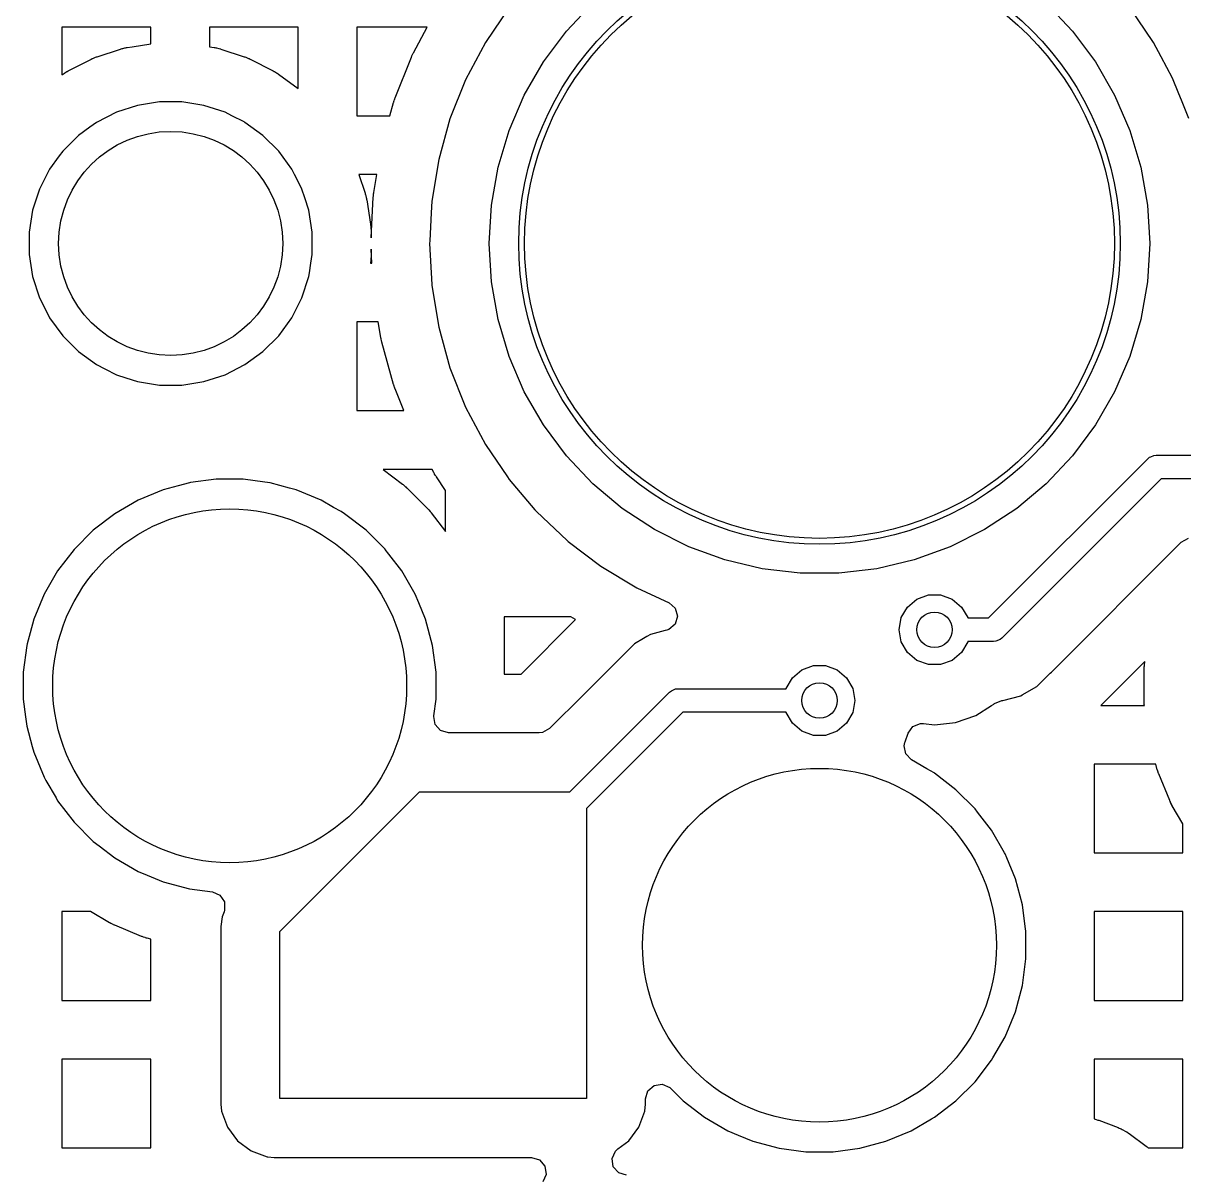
# Model space of a CAD drawing. Extents: x 2.49 to 8.57, y -5.87 to -1.87.
# Drawn here: x 5.0917 to 5.4791, y -3.9858 to -3.6014 of the extents above; entities that cross this region are included whole.
import ezdxf

# ---------------------------------------------------------------- set-up
doc = ezdxf.new("R2010")
doc.units = 0
doc.header["$MEASUREMENT"] = 0
doc.layers.add('BLACK', color=7, linetype='CONTINUOUS')

msp = doc.modelspace()

# ---------------------------------------------------------------- linework, layer by layer
at = {"layer": 'BLACK', "linetype": 'CONTINUOUS'}
for p, q in [((5.25388, -3.59616), (5.24598, -3.60783)), ((5.27303, -3.60406), (5.28183, -3.59473)), ((5.43313, -3.59473), (5.44193, -3.60406)), ((5.46898, -3.60783), (5.46108, -3.59616)), ((5.13426, -3.60268), (5.10465, -3.60268)), ((5.10465, -3.60268), (5.10465, -3.61863)), ((5.13426, -3.60827), (5.13426, -3.60268)), ((5.18347, -3.60268), (5.15386, -3.60268)), ((5.15386, -3.60268), (5.15386, -3.60926)), ((5.18347, -3.62316), (5.18347, -3.60268)), ((5.22651, -3.60268), (5.20308, -3.60268)), ((5.20308, -3.60268), (5.20308, -3.63228)), ((5.22193, -3.61133), (5.22651, -3.60268)), ((5.26538, -3.61434), (5.27303, -3.60406)), ((5.44193, -3.60406), (5.44958, -3.61434)), ((5.11638, -3.61259), (5.12418, -3.61005)), ((5.12418, -3.61005), (5.12437, -3.60999)), ((5.12437, -3.60999), (5.12474, -3.60989)), ((5.12474, -3.60989), (5.12493, -3.60984)), ((5.12493, -3.60984), (5.12568, -3.60966)), ((5.12568, -3.60966), (5.12586, -3.60962)), ((5.12586, -3.60962), (5.12624, -3.60954)), ((5.12624, -3.60954), (5.12643, -3.60951)), ((5.12643, -3.60951), (5.12803, -3.60926)), ((5.12803, -3.60926), (5.13426, -3.60827)), ((5.15386, -3.60926), (5.15546, -3.60951)), ((5.15546, -3.60951), (5.15565, -3.60954)), ((5.15565, -3.60954), (5.15603, -3.60962)), ((5.15603, -3.60962), (5.15621, -3.60966)), ((5.15621, -3.60966), (5.15696, -3.60984)), ((5.15696, -3.60984), (5.15715, -3.60989)), ((5.15715, -3.60989), (5.15752, -3.60999)), ((5.15752, -3.60999), (5.1577, -3.61005)), ((5.1577, -3.61005), (5.16551, -3.61259)), ((5.24598, -3.60783), (5.23938, -3.62027)), ((5.24598, -3.60783), (5.24598, -3.60783)), ((5.47154, -3.61265), (5.46898, -3.60783)), ((5.46898, -3.60783), (5.46898, -3.60783)), ((5.46898, -3.60783), (5.46898, -3.60783)), ((5.10693, -3.6172), (5.11424, -3.61347)), ((5.11424, -3.61347), (5.11442, -3.61339)), ((5.11442, -3.61339), (5.11477, -3.61322)), ((5.11477, -3.61322), (5.11494, -3.61315)), ((5.11494, -3.61315), (5.11566, -3.61285)), ((5.11566, -3.61285), (5.11583, -3.61278)), ((5.11583, -3.61278), (5.1162, -3.61265)), ((5.1162, -3.61265), (5.11638, -3.61259)), ((5.16551, -3.61259), (5.16569, -3.61265)), ((5.16569, -3.61265), (5.16606, -3.61278)), ((5.16606, -3.61278), (5.16623, -3.61285)), ((5.16623, -3.61285), (5.16695, -3.61315)), ((5.16695, -3.61315), (5.16712, -3.61322)), ((5.16712, -3.61322), (5.16747, -3.61339)), ((5.16747, -3.61339), (5.16765, -3.61347)), ((5.16765, -3.61347), (5.17496, -3.6172)), ((5.21585, -3.62635), (5.22126, -3.61277)), ((5.22126, -3.61277), (5.22131, -3.61265)), ((5.22131, -3.61265), (5.22142, -3.6124)), ((5.22142, -3.6124), (5.22147, -3.61228)), ((5.22147, -3.61228), (5.22169, -3.6118)), ((5.22169, -3.6118), (5.22175, -3.61168)), ((5.22175, -3.61168), (5.22187, -3.61144)), ((5.22187, -3.61144), (5.22193, -3.61133)), ((5.4753, -3.61973), (5.47154, -3.61265)), ((5.1056, -3.61798), (5.10626, -3.61757)), ((5.10626, -3.61757), (5.10642, -3.61748)), ((5.10642, -3.61748), (5.10676, -3.61729)), ((5.10676, -3.61729), (5.10693, -3.6172)), ((5.17496, -3.6172), (5.17513, -3.61729)), ((5.17513, -3.61729), (5.17547, -3.61748)), ((5.17547, -3.61748), (5.17563, -3.61757)), ((5.17563, -3.61757), (5.17629, -3.61798)), ((5.25897, -3.62544), (5.26538, -3.61434)), ((5.44958, -3.61434), (5.45599, -3.62544)), ((5.10465, -3.61863), (5.10496, -3.6184)), ((5.10496, -3.6184), (5.10512, -3.61829)), ((5.10512, -3.61829), (5.10544, -3.61808)), ((5.10544, -3.61808), (5.1056, -3.61798)), ((5.17629, -3.61798), (5.17645, -3.61808)), ((5.17645, -3.61808), (5.17677, -3.61829)), ((5.17677, -3.61829), (5.17693, -3.6184)), ((5.17693, -3.6184), (5.18347, -3.62316)), ((5.23938, -3.62027), (5.23416, -3.63336)), ((5.23938, -3.62027), (5.23938, -3.62027)), ((5.47558, -3.62027), (5.4753, -3.61973)), ((5.47725, -3.62445), (5.47558, -3.62027)), ((5.47558, -3.62027), (5.47558, -3.62027)), ((5.25389, -3.63721), (5.25897, -3.62544)), ((5.45599, -3.62544), (5.46107, -3.63721)), ((5.47852, -3.62765), (5.47725, -3.62445)), ((5.12988, -3.62882), (5.1228, -3.63111)), ((5.13723, -3.62765), (5.12988, -3.62882)), ((5.14466, -3.62765), (5.13723, -3.62765)), ((5.13723, -3.62765), (5.13723, -3.62765)), ((5.15201, -3.62882), (5.14466, -3.62765)), ((5.14466, -3.62765), (5.14466, -3.62765)), ((5.15909, -3.63111), (5.15201, -3.62882)), ((5.21411, -3.63228), (5.21534, -3.62786)), ((5.21534, -3.62786), (5.21538, -3.62774)), ((5.21538, -3.62774), (5.21546, -3.62748)), ((5.21546, -3.62748), (5.2155, -3.62735)), ((5.2155, -3.62735), (5.21567, -3.62685)), ((5.21567, -3.62685), (5.21571, -3.62673)), ((5.21571, -3.62673), (5.2158, -3.62648)), ((5.2158, -3.62648), (5.21585, -3.62635)), ((5.48073, -3.6332), (5.47852, -3.62765)), ((5.1228, -3.63111), (5.11617, -3.63449)), ((5.16138, -3.63228), (5.15909, -3.63111)), ((5.16544, -3.63435), (5.16138, -3.63228)), ((5.20308, -3.63228), (5.21411, -3.63228)), ((5.23416, -3.63336), (5.23039, -3.64694)), ((5.23416, -3.63336), (5.23416, -3.63336)), ((5.11397, -3.6361), (5.11015, -3.63886)), ((5.11617, -3.63449), (5.11397, -3.6361)), ((5.16572, -3.63449), (5.16544, -3.63435)), ((5.17174, -3.63886), (5.16572, -3.63449)), ((5.25022, -3.64949), (5.25389, -3.63721)), ((5.46107, -3.63721), (5.46475, -3.64949)), ((5.11015, -3.63886), (5.10489, -3.64413)), ((5.11015, -3.63886), (5.11015, -3.63886)), ((5.11015, -3.63886), (5.11015, -3.63886)), ((5.177, -3.64413), (5.17174, -3.63886)), ((5.10489, -3.64413), (5.10374, -3.64571)), ((5.10489, -3.64413), (5.10489, -3.64413)), ((5.10489, -3.64413), (5.10489, -3.64413)), ((5.18137, -3.65014), (5.177, -3.64413)), ((5.10374, -3.64571), (5.10052, -3.65014)), ((5.23039, -3.64694), (5.22811, -3.66085)), ((5.23039, -3.64694), (5.23039, -3.64694)), ((5.10052, -3.65014), (5.09714, -3.65677)), ((5.18226, -3.65189), (5.18137, -3.65014)), ((5.18291, -3.65318), (5.18226, -3.65189)), ((5.20971, -3.65189), (5.20378, -3.65189)), ((5.20378, -3.65189), (5.20581, -3.65816)), ((5.20872, -3.65794), (5.20971, -3.65189)), ((5.24799, -3.66212), (5.25022, -3.64949)), ((5.46475, -3.64949), (5.46697, -3.66212)), ((5.18475, -3.65677), (5.18291, -3.65318)), ((5.09714, -3.65677), (5.09484, -3.66385)), ((5.18568, -3.65965), (5.18475, -3.65677)), ((5.18475, -3.65677), (5.18475, -3.65677)), ((5.18475, -3.65677), (5.18475, -3.65677)), ((5.18704, -3.66385), (5.18568, -3.65965)), ((5.20581, -3.65816), (5.20587, -3.65834)), ((5.20587, -3.65834), (5.20597, -3.65871)), ((5.20597, -3.65871), (5.20602, -3.6589)), ((5.20602, -3.6589), (5.2062, -3.65965)), ((5.2062, -3.65965), (5.20624, -3.65983)), ((5.20624, -3.65983), (5.20632, -3.66021)), ((5.20632, -3.66021), (5.20635, -3.6604)), ((5.20635, -3.6604), (5.20763, -3.66851)), ((5.20782, -3.67304), (5.20855, -3.65952)), ((5.20855, -3.65952), (5.20856, -3.65939)), ((5.20856, -3.65939), (5.20858, -3.65912)), ((5.20858, -3.65912), (5.20859, -3.65899)), ((5.20859, -3.65899), (5.20865, -3.65846)), ((5.20865, -3.65846), (5.20866, -3.65833)), ((5.20866, -3.65833), (5.2087, -3.65807)), ((5.2087, -3.65807), (5.20872, -3.65794)), ((5.09484, -3.66385), (5.09368, -3.6712)), ((5.18821, -3.6712), (5.18704, -3.66385)), ((5.22811, -3.66085), (5.2279, -3.66468)), ((5.22811, -3.66085), (5.22811, -3.66085)), ((5.22811, -3.66085), (5.22811, -3.66085)), ((5.24724, -3.67492), (5.24799, -3.66212)), ((5.46697, -3.66212), (5.46772, -3.67492)), ((5.2279, -3.66468), (5.2274, -3.67403)), ((5.09368, -3.6712), (5.09368, -3.67864)), ((5.18821, -3.67864), (5.18821, -3.6712)), ((5.20763, -3.66851), (5.20766, -3.6687)), ((5.20766, -3.6687), (5.20771, -3.66908)), ((5.20771, -3.66908), (5.20772, -3.66927)), ((5.20772, -3.66927), (5.20778, -3.67004)), ((5.20778, -3.67004), (5.2078, -3.67023)), ((5.2078, -3.67023), (5.20781, -3.67062)), ((5.20781, -3.67062), (5.20782, -3.67081)), ((5.20782, -3.67081), (5.20782, -3.67304)), ((5.2274, -3.67403), (5.22735, -3.67492)), ((5.22735, -3.67492), (5.22809, -3.68857)), ((5.24799, -3.68771), (5.24724, -3.67492)), ((5.46772, -3.67492), (5.46697, -3.68771)), ((5.09368, -3.67864), (5.09484, -3.68598)), ((5.18776, -3.6815), (5.18821, -3.67864)), ((5.20778, -3.67979), (5.20772, -3.68056)), ((5.2078, -3.6796), (5.20778, -3.67979)), ((5.20781, -3.67921), (5.2078, -3.6796)), ((5.20782, -3.67902), (5.20781, -3.67921)), ((5.20807, -3.6815), (5.20782, -3.67679)), ((5.20782, -3.67679), (5.20782, -3.67902)), ((5.18725, -3.68468), (5.18776, -3.6815)), ((5.20763, -3.68132), (5.20761, -3.6815)), ((5.20761, -3.6815), (5.20807, -3.6815)), ((5.20766, -3.68113), (5.20763, -3.68132)), ((5.20771, -3.68075), (5.20766, -3.68113)), ((5.20772, -3.68056), (5.20771, -3.68075)), ((5.09484, -3.68598), (5.09714, -3.69306)), ((5.18475, -3.69306), (5.18704, -3.68598)), ((5.18704, -3.68598), (5.18725, -3.68468)), ((5.22809, -3.68857), (5.22811, -3.68898)), ((5.22811, -3.68898), (5.22811, -3.68899)), ((5.22811, -3.68899), (5.23039, -3.70289)), ((5.25022, -3.70034), (5.24799, -3.68771)), ((5.46697, -3.68771), (5.46475, -3.70034)), ((5.09714, -3.69306), (5.10036, -3.69937)), ((5.18137, -3.69969), (5.18475, -3.69306)), ((5.10036, -3.69937), (5.10052, -3.69969)), ((5.10052, -3.69969), (5.10489, -3.70571)), ((5.177, -3.70571), (5.18137, -3.69969)), ((5.21023, -3.7011), (5.20308, -3.7011)), ((5.20308, -3.7011), (5.20308, -3.73071)), ((5.21109, -3.70632), (5.21023, -3.7011)), ((5.23039, -3.70289), (5.23039, -3.70289)), ((5.23039, -3.70289), (5.23416, -3.71647)), ((5.25389, -3.71262), (5.25022, -3.70034)), ((5.46475, -3.70034), (5.46107, -3.71262)), ((5.10489, -3.70571), (5.11015, -3.71097)), ((5.17174, -3.71097), (5.177, -3.70571)), ((5.21111, -3.70645), (5.21109, -3.70632)), ((5.21116, -3.70672), (5.21111, -3.70645)), ((5.21119, -3.70684), (5.21116, -3.70672)), ((5.2113, -3.70736), (5.21119, -3.70684)), ((5.21133, -3.70749), (5.2113, -3.70736)), ((5.21139, -3.70775), (5.21133, -3.70749)), ((5.21143, -3.70788), (5.21139, -3.70775)), ((5.21534, -3.72197), (5.21143, -3.70788)), ((5.11015, -3.71097), (5.11617, -3.71534)), ((5.16572, -3.71534), (5.17174, -3.71097)), ((5.25897, -3.72439), (5.25389, -3.71262)), ((5.46107, -3.71262), (5.45599, -3.72439)), ((5.11617, -3.71534), (5.11897, -3.71676)), ((5.11897, -3.71676), (5.1228, -3.71872)), ((5.15909, -3.71872), (5.16572, -3.71534)), ((5.23416, -3.71647), (5.23416, -3.71647)), ((5.23416, -3.71647), (5.23938, -3.72956)), ((5.1228, -3.71872), (5.1228, -3.71872)), ((5.1228, -3.71872), (5.1228, -3.71872)), ((5.1228, -3.71872), (5.12596, -3.71974)), ((5.12596, -3.71974), (5.12988, -3.72102)), ((5.12988, -3.72102), (5.13723, -3.72218)), ((5.13723, -3.72218), (5.13723, -3.72218)), ((5.13723, -3.72218), (5.14466, -3.72218)), ((5.14466, -3.72218), (5.15201, -3.72102)), ((5.15201, -3.72102), (5.15909, -3.71872)), ((5.21538, -3.72209), (5.21534, -3.72197)), ((5.21546, -3.72235), (5.21538, -3.72209)), ((5.2155, -3.72248), (5.21546, -3.72235)), ((5.21567, -3.72298), (5.2155, -3.72248)), ((5.21571, -3.7231), (5.21567, -3.72298)), ((5.2158, -3.72335), (5.21571, -3.7231)), ((5.21585, -3.72348), (5.2158, -3.72335)), ((5.21873, -3.73071), (5.21585, -3.72348)), ((5.26538, -3.73549), (5.25897, -3.72439)), ((5.45599, -3.72439), (5.44958, -3.73549)), ((5.23938, -3.72956), (5.23938, -3.72956)), ((5.23938, -3.72956), (5.24598, -3.742)), ((5.20308, -3.73071), (5.21873, -3.73071)), ((5.27303, -3.74577), (5.26538, -3.73549)), ((5.44958, -3.73549), (5.44193, -3.74577)), ((5.24598, -3.742), (5.24598, -3.74201)), ((5.24598, -3.74201), (5.24598, -3.74201)), ((5.24598, -3.74201), (5.25333, -3.75285)), ((5.28183, -3.7551), (5.27303, -3.74577)), ((5.44193, -3.74577), (5.43313, -3.7551)), ((5.46807, -3.74612), (5.46907, -3.7457)), ((5.46907, -3.7457), (5.46984, -3.74562)), ((5.46984, -3.74562), (5.61028, -3.74562)), ((5.41392, -3.79992), (5.46706, -3.74678)), ((5.46706, -3.74678), (5.46766, -3.74629)), ((5.46766, -3.74629), (5.46807, -3.74612)), ((5.22819, -3.75032), (5.2119, -3.75032)), ((5.2119, -3.75032), (5.21836, -3.75527)), ((5.22878, -3.75142), (5.22819, -3.75032)), ((5.22884, -3.75154), (5.22878, -3.75142)), ((5.22897, -3.75177), (5.22884, -3.75154)), ((5.22904, -3.75189), (5.22897, -3.75177)), ((5.22931, -3.75234), (5.22904, -3.75189)), ((5.22938, -3.75245), (5.22931, -3.75234)), ((5.22953, -3.75268), (5.22938, -3.75245)), ((5.2296, -3.75279), (5.22953, -3.75268)), ((5.23268, -3.75734), (5.2296, -3.75279)), ((5.25333, -3.75285), (5.25388, -3.75367)), ((5.47147, -3.7535), (5.41834, -3.80664)), ((5.60864, -3.7535), (5.47147, -3.7535)), ((5.13843, -3.75715), (5.13008, -3.76061)), ((5.14348, -3.7558), (5.13843, -3.75715)), ((5.14716, -3.75482), (5.14348, -3.7558)), ((5.14759, -3.75476), (5.14716, -3.75482)), ((5.15611, -3.75364), (5.14759, -3.75476)), ((5.16515, -3.75364), (5.15611, -3.75364)), ((5.15611, -3.75364), (5.15611, -3.75364)), ((5.17234, -3.75458), (5.16515, -3.75364)), ((5.16515, -3.75364), (5.16515, -3.75364)), ((5.1741, -3.75482), (5.17234, -3.75458)), ((5.18062, -3.75656), (5.1741, -3.75482)), ((5.18283, -3.75715), (5.18062, -3.75656)), ((5.19118, -3.76061), (5.18283, -3.75715)), ((5.21836, -3.75527), (5.21848, -3.75537)), ((5.21848, -3.75537), (5.21873, -3.75557)), ((5.21873, -3.75557), (5.21885, -3.75567)), ((5.21885, -3.75567), (5.21934, -3.7561)), ((5.21934, -3.7561), (5.21945, -3.7562)), ((5.21945, -3.7562), (5.21969, -3.75643)), ((5.21969, -3.75643), (5.2198, -3.75654)), ((5.2198, -3.75654), (5.22665, -3.76338)), ((5.23268, -3.77104), (5.23268, -3.75734)), ((5.25388, -3.75367), (5.25388, -3.75367)), ((5.25388, -3.75367), (5.26249, -3.7638)), ((5.29165, -3.76334), (5.28183, -3.7551)), ((5.43313, -3.7551), (5.42331, -3.76334)), ((5.13008, -3.76061), (5.12226, -3.76513)), ((5.13008, -3.76061), (5.13008, -3.76061)), ((5.19532, -3.763), (5.19118, -3.76061)), ((5.19118, -3.76061), (5.19118, -3.76061)), ((5.12226, -3.76513), (5.11509, -3.77063)), ((5.19778, -3.76442), (5.19532, -3.763)), ((5.199, -3.76513), (5.19778, -3.76442)), ((5.20617, -3.77063), (5.199, -3.76513)), ((5.22665, -3.76338), (5.22676, -3.76349)), ((5.22676, -3.76349), (5.22698, -3.76373)), ((5.22698, -3.76373), (5.22709, -3.76385)), ((5.22709, -3.76385), (5.22751, -3.76433)), ((5.22751, -3.76433), (5.22761, -3.76445)), ((5.22761, -3.76445), (5.22782, -3.7647)), ((5.22782, -3.7647), (5.22792, -3.76483)), ((5.22792, -3.76483), (5.23268, -3.77104)), ((5.26249, -3.7638), (5.26301, -3.76441)), ((5.26301, -3.76441), (5.27323, -3.7741)), ((5.30236, -3.77038), (5.29165, -3.76334)), ((5.42331, -3.76334), (5.4126, -3.77038)), ((5.11509, -3.77063), (5.1087, -3.77702)), ((5.21256, -3.77701), (5.20617, -3.77063)), ((5.20617, -3.77063), (5.20617, -3.77063)), ((5.31382, -3.77614), (5.30236, -3.77038)), ((5.4126, -3.77038), (5.40114, -3.77614)), ((5.27323, -3.7741), (5.27324, -3.7741)), ((5.27324, -3.7741), (5.27324, -3.7741)), ((5.27324, -3.7741), (5.27363, -3.7744)), ((5.27363, -3.7744), (5.28445, -3.78262)), ((5.32586, -3.78052), (5.31382, -3.77614)), ((5.40114, -3.77614), (5.3891, -3.78052)), ((5.43487, -3.81797), (5.47821, -3.77463)), ((5.47821, -3.77463), (5.48062, -3.77331)), ((5.1087, -3.77702), (5.1032, -3.78418)), ((5.21256, -3.77702), (5.21256, -3.77701)), ((5.21378, -3.77861), (5.21256, -3.77702)), ((5.21256, -3.77702), (5.21256, -3.77702)), ((5.21806, -3.78418), (5.21378, -3.77861)), ((5.33834, -3.78348), (5.32586, -3.78052)), ((5.3891, -3.78052), (5.37662, -3.78348)), ((5.1032, -3.78418), (5.09869, -3.79201)), ((5.22257, -3.79201), (5.21806, -3.78418)), ((5.21806, -3.78418), (5.21806, -3.78418)), ((5.21806, -3.78418), (5.21806, -3.78418)), ((5.28445, -3.78262), (5.29653, -3.78989)), ((5.35107, -3.78497), (5.33834, -3.78348)), ((5.37662, -3.78348), (5.36389, -3.78497)), ((5.36389, -3.78497), (5.35107, -3.78497)), ((5.09869, -3.79201), (5.09523, -3.80035)), ((5.09869, -3.79201), (5.09869, -3.79201)), ((5.22375, -3.79486), (5.22257, -3.79201)), ((5.22257, -3.79201), (5.22257, -3.79201)), ((5.22257, -3.79201), (5.22257, -3.79201)), ((5.29653, -3.78989), (5.29653, -3.78989)), ((5.29653, -3.78989), (5.29653, -3.78989)), ((5.29653, -3.78989), (5.29653, -3.78989)), ((5.29653, -3.78989), (5.30727, -3.79486)), ((5.38996, -3.79362), (5.39382, -3.79222)), ((5.39382, -3.79222), (5.39792, -3.79222)), ((5.39792, -3.79222), (5.40177, -3.79362)), ((5.22603, -3.80035), (5.22375, -3.79486)), ((5.30727, -3.79486), (5.30934, -3.79667)), ((5.38682, -3.79626), (5.38996, -3.79362)), ((5.40177, -3.79362), (5.40491, -3.79626)), ((5.27452, -3.79953), (5.25229, -3.79953)), ((5.25229, -3.79953), (5.25229, -3.81868)), ((5.27608, -3.80047), (5.27452, -3.79953)), ((5.3101, -3.79931), (5.30931, -3.80195)), ((5.30934, -3.79667), (5.3101, -3.79931)), ((5.38406, -3.80385), (5.38477, -3.79981)), ((5.38477, -3.79981), (5.38682, -3.79626)), ((5.40491, -3.79626), (5.40696, -3.79981)), ((5.40696, -3.79981), (5.40698, -3.79992)), ((5.40698, -3.79992), (5.41392, -3.79992)), ((5.09523, -3.80035), (5.09403, -3.80484)), ((5.22837, -3.80908), (5.22603, -3.80035)), ((5.25787, -3.81868), (5.27608, -3.80047)), ((5.30722, -3.80374), (5.30648, -3.804)), ((5.30931, -3.80195), (5.30722, -3.80374)), ((5.38477, -3.80789), (5.38406, -3.80385)), ((5.09403, -3.80484), (5.09303, -3.80856)), ((5.29875, -3.80681), (5.29572, -3.80856)), ((5.29987, -3.80616), (5.29875, -3.80681)), ((5.30111, -3.80544), (5.29987, -3.80616)), ((5.29987, -3.80616), (5.29987, -3.80616)), ((5.30593, -3.80415), (5.30111, -3.80544)), ((5.30648, -3.804), (5.30593, -3.80415)), ((5.41632, -3.80771), (5.41555, -3.80779)), ((5.41774, -3.80713), (5.41632, -3.80771)), ((5.41834, -3.80664), (5.41774, -3.80713)), ((5.09289, -3.80908), (5.09171, -3.81804)), ((5.09303, -3.80856), (5.09289, -3.80908)), ((5.09289, -3.80908), (5.09289, -3.80908)), ((5.22955, -3.81804), (5.22837, -3.80908)), ((5.29342, -3.81085), (5.29132, -3.81296)), ((5.29572, -3.80856), (5.29342, -3.81085)), ((5.29572, -3.80856), (5.29572, -3.80856)), ((5.38682, -3.81144), (5.38477, -3.80789)), ((5.38996, -3.81408), (5.38682, -3.81144)), ((5.40491, -3.81144), (5.40177, -3.81408)), ((5.40696, -3.80789), (5.40491, -3.81144)), ((5.40698, -3.80779), (5.40696, -3.80789)), ((5.41555, -3.80779), (5.40698, -3.80779)), ((5.29132, -3.81296), (5.27879, -3.82549)), ((5.29132, -3.81296), (5.29132, -3.81296)), ((5.39382, -3.81548), (5.38996, -3.81408)), ((5.39792, -3.81548), (5.39382, -3.81548)), ((5.40177, -3.81408), (5.39792, -3.81548)), ((5.46611, -3.81446), (5.45143, -3.82913)), ((5.46593, -3.8158), (5.46611, -3.81446)), ((5.09171, -3.81804), (5.09171, -3.82707)), ((5.22955, -3.81868), (5.22955, -3.81804)), ((5.22955, -3.82707), (5.22955, -3.81868)), ((5.25229, -3.81868), (5.25787, -3.81868)), ((5.34843, -3.81988), (5.35157, -3.81725)), ((5.35157, -3.81725), (5.35543, -3.81584)), ((5.35543, -3.81584), (5.35953, -3.81584)), ((5.35953, -3.81584), (5.36339, -3.81725)), ((5.36339, -3.81725), (5.36653, -3.81988)), ((5.43007, -3.82277), (5.43447, -3.81837)), ((5.43447, -3.81837), (5.43487, -3.81797)), ((5.43447, -3.81837), (5.43447, -3.81837)), ((5.43487, -3.81797), (5.43487, -3.81797)), ((5.46581, -3.81756), (5.46582, -3.81723)), ((5.46581, -3.81772), (5.46581, -3.81756)), ((5.46581, -3.82739), (5.46581, -3.81772)), ((5.46582, -3.81723), (5.46583, -3.81707)), ((5.46583, -3.81707), (5.46587, -3.81643)), ((5.46587, -3.81643), (5.46588, -3.81627)), ((5.46588, -3.81627), (5.46591, -3.81595)), ((5.46591, -3.81595), (5.46593, -3.8158)), ((5.34638, -3.82343), (5.34843, -3.81988)), ((5.36653, -3.81988), (5.36858, -3.82343)), ((5.42513, -3.82562), (5.43007, -3.82277)), ((5.09171, -3.82707), (5.09248, -3.83293)), ((5.22881, -3.83264), (5.22955, -3.82707)), ((5.27879, -3.82549), (5.26742, -3.83685)), ((5.27416, -3.85799), (5.30745, -3.82469)), ((5.30745, -3.82469), (5.30805, -3.8242)), ((5.30805, -3.8242), (5.30947, -3.82361)), ((5.30947, -3.82361), (5.31024, -3.82354)), ((5.31024, -3.82354), (5.34636, -3.82354)), ((5.34636, -3.82354), (5.34638, -3.82343)), ((5.36858, -3.82343), (5.36929, -3.82747)), ((5.41866, -3.82749), (5.42468, -3.82588)), ((5.42468, -3.82588), (5.42513, -3.82562)), ((5.36929, -3.82747), (5.36858, -3.83151)), ((5.40963, -3.83243), (5.41487, -3.82913)), ((5.41487, -3.82913), (5.41564, -3.82865)), ((5.41564, -3.82865), (5.41575, -3.82856)), ((5.41564, -3.82865), (5.41564, -3.82865)), ((5.41575, -3.82856), (5.41584, -3.82852)), ((5.41584, -3.82852), (5.41587, -3.8285)), ((5.41587, -3.8285), (5.41588, -3.82851)), ((5.41588, -3.82851), (5.4183, -3.82752)), ((5.4183, -3.82752), (5.41858, -3.8275)), ((5.41858, -3.8275), (5.41866, -3.82749)), ((5.41866, -3.82749), (5.41866, -3.82749)), ((5.45143, -3.82913), (5.46591, -3.82913)), ((5.46581, -3.82755), (5.46581, -3.82739)), ((5.46582, -3.82787), (5.46581, -3.82755)), ((5.46583, -3.82803), (5.46582, -3.82787)), ((5.46587, -3.82867), (5.46583, -3.82803)), ((5.46588, -3.82883), (5.46587, -3.82867)), ((5.46591, -3.82913), (5.46588, -3.82883)), ((5.09248, -3.83293), (5.09289, -3.83603)), ((5.2288, -3.83276), (5.22881, -3.83264)), ((5.2292, -3.83543), (5.2288, -3.83276)), ((5.31187, -3.83141), (5.27972, -3.86355)), ((5.34636, -3.83141), (5.31187, -3.83141)), ((5.34638, -3.83151), (5.34636, -3.83141)), ((5.34843, -3.83507), (5.34638, -3.83151)), ((5.36858, -3.83151), (5.36653, -3.83507)), ((5.39587, -3.83557), (5.40292, -3.83477)), ((5.40292, -3.83477), (5.40963, -3.83243)), ((5.40292, -3.83477), (5.40292, -3.83477)), ((5.40292, -3.83477), (5.40292, -3.83477)), ((5.09289, -3.83603), (5.09471, -3.8428)), ((5.231, -3.83751), (5.2292, -3.83543)), ((5.23364, -3.83828), (5.231, -3.83751)), ((5.26397, -3.83828), (5.23364, -3.83828)), ((5.26501, -3.83817), (5.26397, -3.83828)), ((5.26742, -3.83685), (5.26501, -3.83817)), ((5.35157, -3.8377), (5.34843, -3.83507)), ((5.35543, -3.83911), (5.35157, -3.8377)), ((5.36339, -3.8377), (5.35953, -3.83911)), ((5.36653, -3.83507), (5.36339, -3.8377)), ((5.38605, -3.84124), (5.38705, -3.83839)), ((5.38705, -3.83839), (5.38865, -3.83616)), ((5.38865, -3.83616), (5.39121, -3.83514)), ((5.39121, -3.83514), (5.3922, -3.83515)), ((5.3922, -3.83515), (5.39224, -3.83516)), ((5.39224, -3.83516), (5.39587, -3.83557)), ((5.39587, -3.83557), (5.39587, -3.83557)), ((5.39587, -3.83557), (5.39587, -3.83557)), ((5.35953, -3.83911), (5.35543, -3.83911)), ((5.38573, -3.8426), (5.38598, -3.84145)), ((5.38625, -3.8453), (5.38573, -3.8426)), ((5.38598, -3.84145), (5.38605, -3.84124)), ((5.38605, -3.84124), (5.38605, -3.84124)), ((5.09471, -3.8428), (5.09523, -3.84475)), ((5.09523, -3.84475), (5.09869, -3.8531)), ((5.38815, -3.84729), (5.38625, -3.8453)), ((5.39334, -3.85029), (5.38815, -3.84729)), ((5.39571, -3.85166), (5.39334, -3.85029)), ((5.4697, -3.84874), (5.44914, -3.84874)), ((5.44914, -3.84874), (5.44914, -3.87835)), ((5.47008, -3.85014), (5.4697, -3.84874)), ((5.47012, -3.85029), (5.47008, -3.85014)), ((5.47021, -3.8506), (5.47012, -3.85029)), ((5.09869, -3.8531), (5.09869, -3.8531)), ((5.09869, -3.8531), (5.09929, -3.85414)), ((5.09929, -3.85414), (5.10267, -3.86)), ((5.39585, -3.85174), (5.39571, -3.85166)), ((5.40302, -3.85724), (5.39585, -3.85174)), ((5.47026, -3.85075), (5.47021, -3.8506)), ((5.47047, -3.85136), (5.47026, -3.85075)), ((5.47052, -3.85151), (5.47047, -3.85136)), ((5.47064, -3.85181), (5.47052, -3.85151)), ((5.47069, -3.85196), (5.47064, -3.85181)), ((5.4744, -3.8609), (5.47069, -3.85196)), ((5.17736, -3.90456), (5.22394, -3.85799)), ((5.22394, -3.85799), (5.27416, -3.85799)), ((5.40941, -3.86363), (5.40302, -3.85724)), ((5.40302, -3.85724), (5.40302, -3.85724)), ((5.10267, -3.86), (5.1032, -3.86092)), ((5.1032, -3.86092), (5.1087, -3.86809)), ((5.47446, -3.86105), (5.4744, -3.8609)), ((5.47459, -3.86134), (5.47446, -3.86105)), ((5.47466, -3.86148), (5.47459, -3.86134)), ((5.47495, -3.86206), (5.47466, -3.86148)), ((5.27972, -3.86355), (5.27972, -3.96035)), ((5.41025, -3.86473), (5.40941, -3.86363)), ((5.40941, -3.86363), (5.40941, -3.86363)), ((5.40941, -3.86363), (5.40941, -3.86363)), ((5.41491, -3.8708), (5.41025, -3.86473)), ((5.47502, -3.8622), (5.47495, -3.86206)), ((5.47517, -3.86249), (5.47502, -3.8622)), ((5.47525, -3.86263), (5.47517, -3.86249)), ((5.47875, -3.86868), (5.47525, -3.86263)), ((5.1087, -3.86809), (5.1087, -3.86809)), ((5.1087, -3.86809), (5.11509, -3.87448)), ((5.47875, -3.87835), (5.47875, -3.86868)), ((5.41927, -3.87835), (5.41491, -3.8708)), ((5.41491, -3.8708), (5.41491, -3.8708)), ((5.41491, -3.8708), (5.41491, -3.8708)), ((5.11509, -3.87448), (5.11509, -3.87448)), ((5.11509, -3.87448), (5.11509, -3.87448)), ((5.11509, -3.87448), (5.11709, -3.87601)), ((5.11709, -3.87601), (5.12226, -3.87998)), ((5.12226, -3.87998), (5.12226, -3.87998)), ((5.12226, -3.87998), (5.12226, -3.87998)), ((5.12226, -3.87998), (5.13008, -3.8845)), ((5.41942, -3.87862), (5.41927, -3.87835)), ((5.41999, -3.87998), (5.41942, -3.87862)), ((5.41942, -3.87862), (5.41942, -3.87862)), ((5.41942, -3.87862), (5.41942, -3.87862)), ((5.42288, -3.88697), (5.41999, -3.87998)), ((5.44914, -3.87835), (5.47875, -3.87835)), ((5.13008, -3.8845), (5.13008, -3.8845)), ((5.13008, -3.8845), (5.13008, -3.8845)), ((5.13008, -3.8845), (5.13314, -3.88576)), ((5.13314, -3.88576), (5.13843, -3.88795)), ((5.13843, -3.88795), (5.14716, -3.89029)), ((5.42522, -3.89569), (5.42288, -3.88697)), ((5.14716, -3.89029), (5.15487, -3.89131)), ((5.15487, -3.89131), (5.15739, -3.89242)), ((5.15739, -3.89242), (5.1589, -3.89472)), ((5.1589, -3.89472), (5.15894, -3.89747)), ((5.42617, -3.90295), (5.42522, -3.89569)), ((5.11418, -3.89795), (5.10465, -3.89795)), ((5.10465, -3.89795), (5.10465, -3.92756)), ((5.12056, -3.90164), (5.11418, -3.89795)), ((5.15807, -3.89964), (5.15766, -3.90295)), ((5.15875, -3.89802), (5.15807, -3.89964)), ((5.15894, -3.89747), (5.15875, -3.89802)), ((5.47875, -3.89795), (5.44914, -3.89795)), ((5.44914, -3.89795), (5.44914, -3.92756)), ((5.47875, -3.92756), (5.47875, -3.89795)), ((5.1207, -3.90171), (5.12056, -3.90164)), ((5.12098, -3.90186), (5.1207, -3.90171)), ((5.12112, -3.90194), (5.12098, -3.90186)), ((5.1217, -3.90222), (5.12112, -3.90194)), ((5.12184, -3.90229), (5.1217, -3.90222)), ((5.12214, -3.90242), (5.12184, -3.90229)), ((5.12228, -3.90249), (5.12214, -3.90242)), ((5.13122, -3.90619), (5.12228, -3.90249)), ((5.15766, -3.90295), (5.15766, -3.96223)), ((5.17736, -3.96035), (5.17736, -3.90456)), ((5.42638, -3.90448), (5.42617, -3.90295)), ((5.4264, -3.90465), (5.42638, -3.90448)), ((5.13137, -3.90625), (5.13122, -3.90619)), ((5.13167, -3.90636), (5.13137, -3.90625)), ((5.13182, -3.90642), (5.13167, -3.90636)), ((5.13243, -3.90662), (5.13182, -3.90642)), ((5.13258, -3.90667), (5.13243, -3.90662)), ((5.13289, -3.90676), (5.13258, -3.90667)), ((5.13305, -3.90681), (5.13289, -3.90676)), ((5.13426, -3.90713), (5.13305, -3.90681)), ((5.13426, -3.92756), (5.13426, -3.90713)), ((5.4264, -3.91368), (5.4264, -3.90465)), ((5.42522, -3.92264), (5.4264, -3.91368)), ((5.4239, -3.92756), (5.42522, -3.92264)), ((5.10465, -3.92756), (5.13426, -3.92756)), ((5.42288, -3.93137), (5.4239, -3.92756)), ((5.44914, -3.92756), (5.47875, -3.92756)), ((5.41942, -3.93971), (5.42288, -3.93137)), ((5.41534, -3.94679), (5.41942, -3.93971)), ((5.13426, -3.94717), (5.10465, -3.94717)), ((5.10465, -3.94717), (5.10465, -3.97677)), ((5.13426, -3.97677), (5.13426, -3.94717)), ((5.41491, -3.94754), (5.41534, -3.94679)), ((5.47875, -3.94717), (5.44914, -3.94717)), ((5.44914, -3.94717), (5.44914, -3.96715)), ((5.47875, -3.97677), (5.47875, -3.94717)), ((5.40941, -3.95471), (5.41491, -3.94754)), ((5.40302, -3.96109), (5.40941, -3.95471)), ((5.40941, -3.95471), (5.40941, -3.95471)), ((5.40941, -3.95471), (5.40941, -3.95471)), ((5.29943, -3.96037), (5.3002, -3.95773)), ((5.3002, -3.95773), (5.30228, -3.95593)), ((5.30228, -3.95593), (5.30501, -3.95553)), ((5.30501, -3.95553), (5.30751, -3.95668)), ((5.30751, -3.95668), (5.30776, -3.95691)), ((5.30776, -3.95691), (5.31194, -3.96109)), ((5.15766, -3.96223), (5.15766, -3.96223)), ((5.15766, -3.96223), (5.15791, -3.96458)), ((5.27972, -3.96035), (5.17736, -3.96035)), ((5.29918, -3.96458), (5.29943, -3.96223)), ((5.29943, -3.96223), (5.29943, -3.96037)), ((5.31194, -3.96109), (5.31194, -3.96109)), ((5.31194, -3.96109), (5.31911, -3.96659)), ((5.39585, -3.96659), (5.40302, -3.96109)), ((5.40302, -3.96109), (5.40302, -3.96109)), ((5.40302, -3.96109), (5.40302, -3.96109)), ((5.15791, -3.96458), (5.15989, -3.96989)), ((5.2972, -3.96989), (5.29918, -3.96458)), ((5.15989, -3.96989), (5.15989, -3.96989)), ((5.15989, -3.96989), (5.16329, -3.97443)), ((5.2938, -3.97443), (5.2972, -3.96989)), ((5.31911, -3.96659), (5.31911, -3.96659)), ((5.31911, -3.96659), (5.31911, -3.96659)), ((5.31911, -3.96659), (5.32693, -3.97111)), ((5.38803, -3.97111), (5.39489, -3.96715)), ((5.39489, -3.96715), (5.39585, -3.96659)), ((5.44914, -3.96715), (5.44949, -3.96723)), ((5.44949, -3.96723), (5.44979, -3.96731)), ((5.44979, -3.96731), (5.45038, -3.96749)), ((5.45038, -3.96749), (5.45067, -3.96759)), ((5.45067, -3.96759), (5.45721, -3.97003)), ((5.45721, -3.97003), (5.45753, -3.97016)), ((5.45753, -3.97016), (5.45817, -3.97045)), ((5.45817, -3.97045), (5.45848, -3.97061)), ((5.32693, -3.97111), (5.32693, -3.97111)), ((5.32693, -3.97111), (5.32693, -3.97111)), ((5.32693, -3.97111), (5.33029, -3.9725)), ((5.33029, -3.9725), (5.33528, -3.97457)), ((5.37968, -3.97457), (5.38803, -3.97111)), ((5.45848, -3.97061), (5.45971, -3.97128)), ((5.45971, -3.97128), (5.46001, -3.97146)), ((5.46001, -3.97146), (5.4606, -3.97184)), ((5.4606, -3.97184), (5.46089, -3.97204)), ((5.46089, -3.97204), (5.46654, -3.97627)), ((5.10465, -3.97677), (5.13426, -3.97677)), ((5.16329, -3.97443), (5.16329, -3.97443)), ((5.16329, -3.97443), (5.16782, -3.97782)), ((5.16782, -3.97782), (5.16782, -3.97782)), ((5.16782, -3.97782), (5.17313, -3.9798)), ((5.28828, -3.98034), (5.28942, -3.97784)), ((5.28942, -3.97784), (5.29019, -3.97713)), ((5.29019, -3.97713), (5.2938, -3.97443)), ((5.33528, -3.97457), (5.34401, -3.97691)), ((5.34401, -3.97691), (5.35296, -3.97808)), ((5.35296, -3.97808), (5.35296, -3.97808)), ((5.35296, -3.97808), (5.362, -3.97808)), ((5.362, -3.97808), (5.37095, -3.97691)), ((5.362, -3.97808), (5.362, -3.97808)), ((5.37095, -3.97691), (5.37968, -3.97457)), ((5.46654, -3.97627), (5.46682, -3.97649)), ((5.46682, -3.97649), (5.46714, -3.97677)), ((5.46714, -3.97677), (5.47875, -3.97677)), ((5.17313, -3.9798), (5.17313, -3.9798)), ((5.17313, -3.9798), (5.1734, -3.97983)), ((5.1734, -3.97983), (5.17548, -3.98005)), ((5.17548, -3.98005), (5.26141, -3.98005)), ((5.26141, -3.98005), (5.26405, -3.98083)), ((5.26405, -3.98083), (5.26585, -3.98291)), ((5.28867, -3.98307), (5.28828, -3.98034)), ((5.26625, -3.98563), (5.2651, -3.98813)), ((5.26585, -3.98291), (5.26625, -3.98563)), ((5.29048, -3.98514), (5.28867, -3.98307)), ((5.29311, -3.98592), (5.29048, -3.98514))]:
    msp.add_line(p, q, dxfattribs=at)
at = {"layer": 'BLACK'}
for centre, radius in [((5.35748, -3.67492), 0.10039), ((5.35748, -3.67492), 0.09843), ((5.14094, -3.67492), 0.0374), ((5.16063, -3.82255), 0.05906), ((5.39587, -3.80385), 0.00591), ((5.35748, -3.82747), 0.00591), ((5.35748, -3.90917), 0.05906)]:
    msp.add_circle(centre, radius, dxfattribs=at)

doc.saveas('drawing.dxf')
